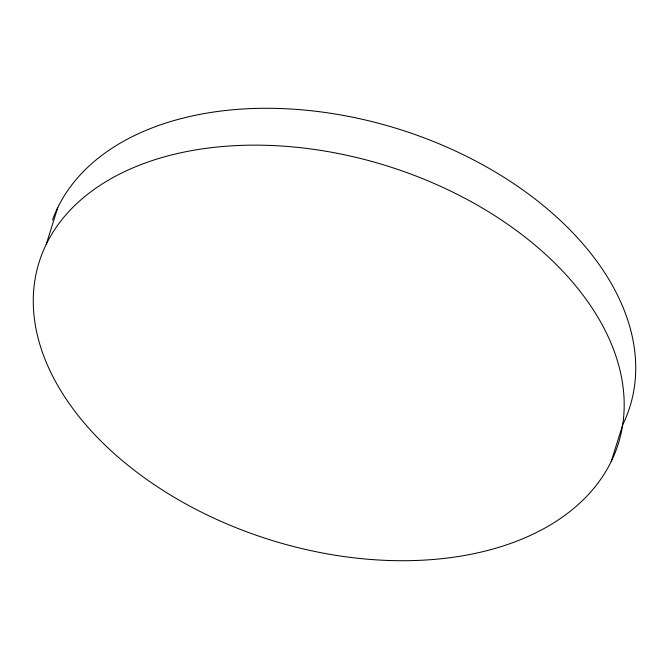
<?xml version="1.0" encoding="UTF-8"?>
<svg xmlns="http://www.w3.org/2000/svg" width="669" height="669" viewBox="0 0 669 669"><rect width="100%" height="100%" fill="white"/><g stroke="black" fill="none" stroke-linecap="round" stroke-linejoin="round"><path stroke-width="1" d="M46.228 244.369L57.777 207.507M611.223 461.493A303.483 195.883 17.4 0 0 262.44 145.215A303.483 195.883 17.4 0 0 112.517 452.085A303.483 195.883 17.4 0 0 611.223 461.493L622.772 424.631A303.483 195.883 17.4 0 0 417.013 135.247A303.483 195.883 17.4 0 0 52.475 220.017"/></g></svg>
